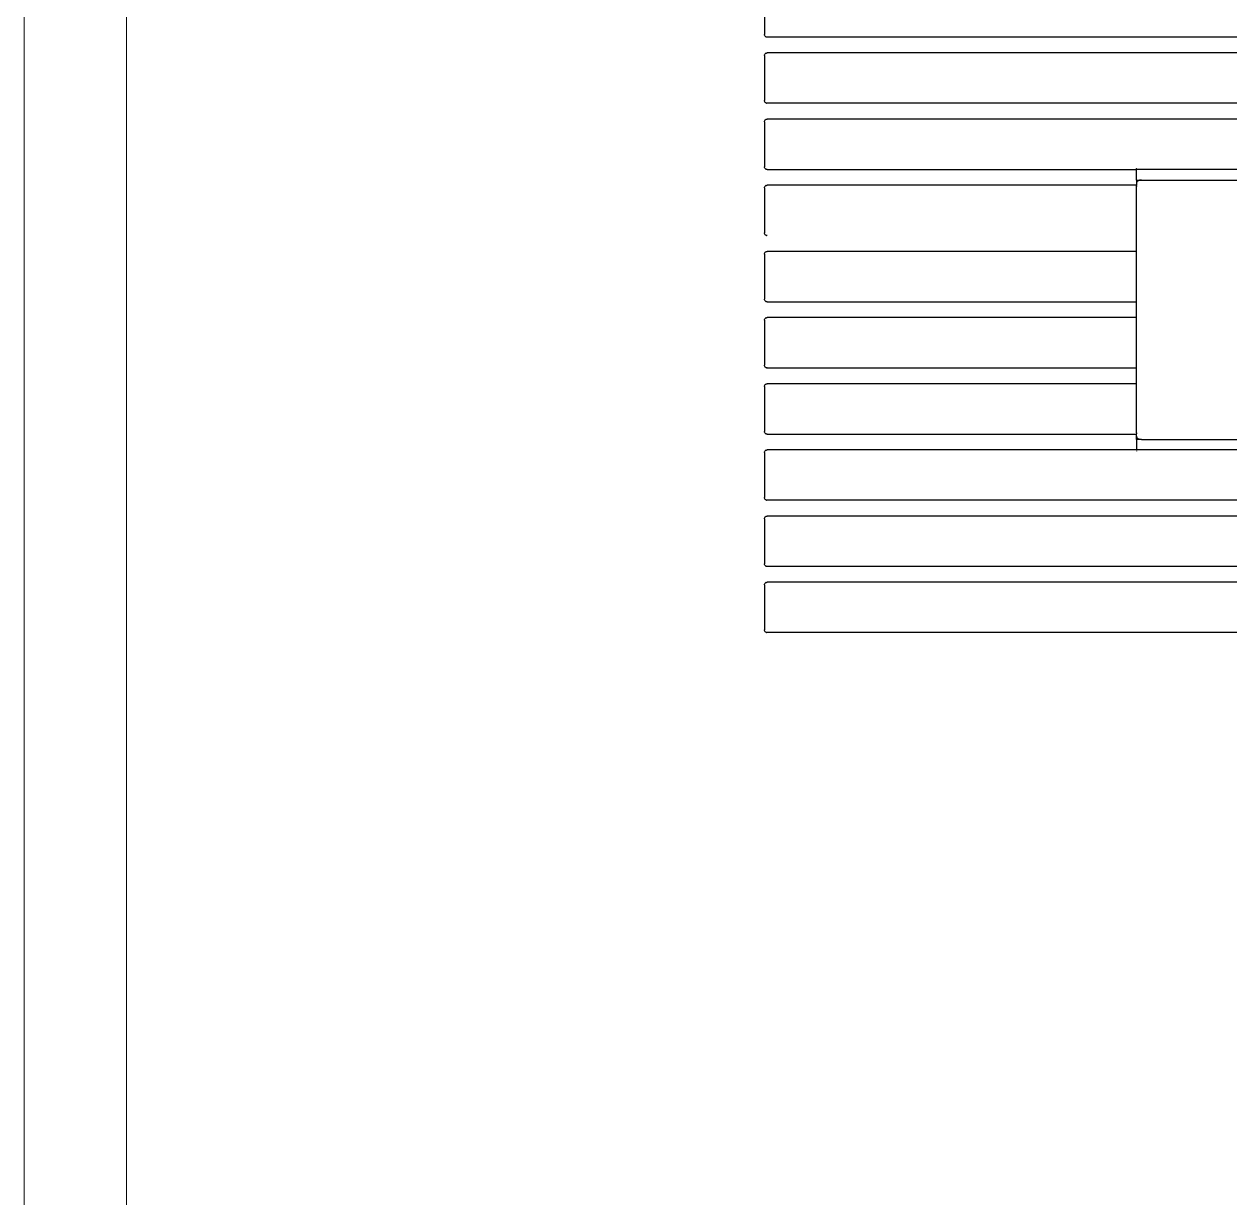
# Model space of a CAD drawing. Header units: millimetres. Extents: x -2916 to 2490, y 92 to 4100.
# Drawn here: x -2916 to -2005, y 2141 to 3028 of the extents above; entities that cross this region are included whole.
import ezdxf

# ---------------------------------------------------------------- set-up
doc = ezdxf.new("R2010")
doc.units = ezdxf.units.MM
doc.layers.add('tabelka', color=155, linetype='Continuous')

msp = doc.modelspace()

# ---------------------------------------------------------------- linework, layer by layer
for p, q in [((-2357.08, 3054.14), (-2357.08, 3020.14)), ((-2357.01, 3019.63), (-2357.08, 3020.14)), ((-2356.81, 3019.14), (-2357.01, 3019.63)), ((-2356.5, 3018.73), (-2356.81, 3019.14)), ((-2356.08, 3018.41), (-2356.5, 3018.73)), ((-2356.08, 3018.41), (-2355.79, 3018.3)), ((-2355.79, 3018.3), (-2355.6, 3018.21)), ((-2355.08, 3018.14), (-2355.6, 3018.21)), ((-2023.3, 3018.14), (-2355.08, 3018.14)), ((-1881.01, 3018.14), (-2023.3, 3018.14)), ((-2355.6, 3006.08), (-2355.08, 3006.14)), ((-2023.3, 3006.14), (-2355.08, 3006.14)), ((-1881.01, 3006.14), (-2023.3, 3006.14)), ((-2357.08, 3004.14), (-2357.01, 3004.66)), ((-2357.08, 3004.14), (-2357.08, 2970.14)), ((-2357.01, 3004.66), (-2356.81, 3005.14)), ((-2356.81, 3005.14), (-2356.5, 3005.56)), ((-2356.5, 3005.56), (-2356.08, 3005.88)), ((-2355.79, 3005.99), (-2356.08, 3005.88)), ((-2355.79, 3005.99), (-2355.6, 3006.08)), ((-2357.01, 2969.63), (-2357.08, 2970.14)), ((-2356.81, 2969.14), (-2357.01, 2969.63)), ((-2356.5, 2968.73), (-2356.81, 2969.14)), ((-2356.08, 2968.41), (-2356.5, 2968.73)), ((-2356.08, 2968.41), (-2355.79, 2968.3)), ((-2355.79, 2968.3), (-2355.6, 2968.21)), ((-2355.08, 2968.14), (-2355.6, 2968.21)), ((-2023.3, 2968.14), (-2355.08, 2968.14)), ((-1881.01, 2968.14), (-2023.3, 2968.14)), ((-2357.08, 2954.14), (-2357.01, 2954.66)), ((-2357.08, 2954.14), (-2357.08, 2920.14)), ((-2357.01, 2954.66), (-2356.81, 2955.14)), ((-2356.81, 2955.14), (-2356.5, 2955.56)), ((-2356.5, 2955.56), (-2356.08, 2955.88)), ((-2355.79, 2955.99), (-2356.08, 2955.88)), ((-2355.79, 2955.99), (-2355.6, 2956.08)), ((-2355.6, 2956.08), (-2355.08, 2956.14)), ((-2023.3, 2956.14), (-2355.08, 2956.14)), ((-1881.01, 2956.14), (-2023.3, 2956.14)), ((-2357.01, 2919.63), (-2357.08, 2920.14)), ((-2356.81, 2919.14), (-2357.01, 2919.63)), ((-2356.5, 2918.73), (-2356.81, 2919.14)), ((-2356.08, 2918.41), (-2356.5, 2918.73)), ((-2356.08, 2918.41), (-2355.79, 2918.3)), ((-2355.79, 2918.3), (-2355.6, 2918.21)), ((-2355.08, 2918.14), (-2355.6, 2918.21)), ((-2355.08, 2918.14), (-2076.08, 2918.14)), ((-2076.08, 2918.73), (-2076.08, 2919.14)), ((-2076.08, 2918.21), (-2076.08, 2918.41)), ((-2076.08, 2918.14), (-2076.08, 2918.21)), ((-2076.08, 2910.14), (-2076.08, 2918.14)), ((-2023.3, 2918.14), (-2076.08, 2918.14)), ((-1976.08, 2918.14), (-2023.3, 2918.14)), ((-2355.79, 2905.99), (-2356.08, 2905.88)), ((-2355.79, 2905.99), (-2355.6, 2906.08)), ((-2355.6, 2906.08), (-2355.08, 2906.14)), ((-2076.08, 2906.14), (-2355.08, 2906.14)), ((-2076.08, 2910.14), (-1976.08, 2910.14)), ((-2076.08, 2910.14), (-2076.08, 2907.66)), ((-2076.01, 2908.14), (-2076.08, 2907.66)), ((-2076.08, 2907.66), (-2076.08, 2906.14)), ((-2076.08, 2906.14), (-2076.08, 2906.08)), ((-2076.08, 2906.08), (-2076.08, 2906.12)), ((-2076.08, 2905.88), (-2076.08, 2906.08)), ((-2075.78, 2908.6), (-2076.01, 2908.14)), ((-2075.41, 2909.02), (-2075.78, 2908.6)), ((-2074.91, 2909.39), (-2075.41, 2909.02)), ((-2074.3, 2909.7), (-2074.91, 2909.39)), ((-2073.61, 2909.93), (-2074.3, 2909.7)), ((-2072.86, 2910.07), (-2073.61, 2909.93)), ((-2072.08, 2910.11), (-2072.86, 2910.07)), ((-2072.08, 2910.11), (-1980.08, 2910.11)), ((-2357.08, 2904.14), (-2357.01, 2904.66)), ((-2357.08, 2904.14), (-2357.08, 2870.14)), ((-2357.01, 2904.66), (-2356.81, 2905.14)), ((-2356.81, 2905.14), (-2356.5, 2905.56)), ((-2356.5, 2905.56), (-2356.08, 2905.88)), ((-2076.08, 2905.56), (-2076.08, 2905.88)), ((-2076.08, 2905.56), (-2076.08, 2905.14)), ((-2076.08, 2904.66), (-2076.08, 2905.14)), ((-2076.08, 2904.56), (-2076.08, 2904.66)), ((-2076.08, 2904.14), (-2076.08, 2904.56)), ((-2076.08, 2870.14), (-2076.08, 2904.14)), ((-2357.01, 2869.63), (-2357.08, 2870.14)), ((-2356.81, 2869.14), (-2357.01, 2869.63)), ((-2076.08, 2869.72), (-2076.08, 2870.14)), ((-2076.08, 2869.63), (-2076.08, 2869.72)), ((-2076.08, 2869.14), (-2076.08, 2869.63)), ((-2356.5, 2868.73), (-2356.81, 2869.14)), ((-2356.08, 2868.41), (-2356.5, 2868.73)), ((-2356.08, 2868.41), (-2355.79, 2868.3)), ((-2355.79, 2868.3), (-2355.6, 2868.21)), ((-2355.08, 2868.14), (-2355.6, 2868.21)), ((-2076.08, 2868.73), (-2076.08, 2869.14)), ((-2076.08, 2868.41), (-2076.08, 2868.73)), ((-2076.08, 2868.21), (-2076.08, 2868.41)), ((-2076.08, 2868.14), (-2076.08, 2868.21)), ((-2076.08, 2856.14), (-2076.08, 2868.14)), ((-2357.08, 2854.14), (-2357.01, 2854.66)), ((-2357.08, 2854.14), (-2357.08, 2820.14)), ((-2357.01, 2854.66), (-2356.81, 2855.14)), ((-2356.81, 2855.14), (-2356.5, 2855.56)), ((-2356.5, 2855.56), (-2356.08, 2855.88)), ((-2355.79, 2855.99), (-2356.08, 2855.88)), ((-2355.79, 2855.99), (-2355.6, 2856.08)), ((-2355.6, 2856.08), (-2355.08, 2856.14)), ((-2076.08, 2856.14), (-2355.08, 2856.14)), ((-2076.08, 2856.08), (-2076.08, 2856.14)), ((-2076.08, 2855.88), (-2076.08, 2856.08)), ((-2076.08, 2855.56), (-2076.08, 2855.88)), ((-2076.08, 2855.14), (-2076.08, 2855.56)), ((-2076.08, 2854.66), (-2076.08, 2855.14)), ((-2076.08, 2854.56), (-2076.08, 2854.66)), ((-2076.08, 2854.14), (-2076.08, 2854.56)), ((-2076.08, 2820.14), (-2076.08, 2854.14)), ((-2357.01, 2819.63), (-2357.08, 2820.14)), ((-2356.81, 2819.14), (-2357.01, 2819.63)), ((-2356.5, 2818.73), (-2356.81, 2819.14)), ((-2356.08, 2818.41), (-2356.5, 2818.73)), ((-2356.08, 2818.41), (-2355.79, 2818.3)), ((-2355.79, 2818.3), (-2355.6, 2818.21)), ((-2355.08, 2818.14), (-2355.6, 2818.21)), ((-2355.08, 2818.14), (-2076.08, 2818.14)), ((-2076.08, 2819.72), (-2076.08, 2820.14)), ((-2076.08, 2819.63), (-2076.08, 2819.72)), ((-2076.08, 2819.14), (-2076.08, 2819.63)), ((-2076.08, 2818.73), (-2076.08, 2819.14)), ((-2076.08, 2818.41), (-2076.08, 2818.73)), ((-2076.08, 2818.21), (-2076.08, 2818.41)), ((-2076.08, 2818.14), (-2076.08, 2818.21)), ((-2076.08, 2806.14), (-2076.08, 2818.14)), ((-2356.5, 2805.56), (-2356.08, 2805.88)), ((-2355.79, 2805.99), (-2356.08, 2805.88)), ((-2355.79, 2805.99), (-2355.6, 2806.08)), ((-2355.6, 2806.08), (-2355.08, 2806.14)), ((-2076.08, 2806.14), (-2355.08, 2806.14)), ((-2076.08, 2806.09), (-2076.08, 2806.14)), ((-2076.08, 2805.88), (-2076.08, 2806.09)), ((-2076.08, 2805.56), (-2076.08, 2805.88)), ((-2357.08, 2804.14), (-2357.01, 2804.66)), ((-2357.08, 2804.14), (-2357.08, 2770.14)), ((-2357.01, 2804.66), (-2356.81, 2805.14)), ((-2356.81, 2805.14), (-2356.5, 2805.56)), ((-2076.08, 2805.14), (-2076.08, 2805.56)), ((-2076.08, 2804.66), (-2076.08, 2805.14)), ((-2076.08, 2804.56), (-2076.08, 2804.66)), ((-2076.08, 2804.14), (-2076.08, 2804.56)), ((-2076.08, 2770.14), (-2076.08, 2804.14)), ((-2357.01, 2769.63), (-2357.08, 2770.14)), ((-2356.81, 2769.14), (-2357.01, 2769.63)), ((-2076.08, 2769.72), (-2076.08, 2770.14)), ((-2076.08, 2769.63), (-2076.08, 2769.72)), ((-2076.08, 2769.14), (-2076.08, 2769.63)), ((-2356.5, 2768.73), (-2356.81, 2769.14)), ((-2356.08, 2768.41), (-2356.5, 2768.73)), ((-2356.08, 2768.41), (-2355.79, 2768.3)), ((-2355.79, 2768.3), (-2355.6, 2768.21)), ((-2355.08, 2768.14), (-2355.6, 2768.21)), ((-2355.08, 2768.14), (-2076.08, 2768.14)), ((-2076.08, 2768.73), (-2076.08, 2769.14)), ((-2076.08, 2768.41), (-2076.08, 2768.73)), ((-2076.08, 2768.19), (-2076.08, 2768.41)), ((-2076.08, 2768.14), (-2076.08, 2768.19)), ((-2076.08, 2756.14), (-2076.08, 2768.14)), ((-2357.08, 2754.14), (-2357.01, 2754.66)), ((-2357.08, 2754.14), (-2357.08, 2720.14)), ((-2357.01, 2754.66), (-2356.81, 2755.14)), ((-2356.81, 2755.14), (-2356.5, 2755.56)), ((-2356.5, 2755.56), (-2356.08, 2755.88)), ((-2355.79, 2755.99), (-2356.08, 2755.88)), ((-2355.79, 2755.99), (-2355.6, 2756.08)), ((-2355.6, 2756.08), (-2355.08, 2756.14)), ((-2076.08, 2756.14), (-2355.08, 2756.14)), ((-2076.08, 2756.09), (-2076.08, 2756.14)), ((-2076.08, 2755.88), (-2076.08, 2756.09)), ((-2076.08, 2755.56), (-2076.08, 2755.88)), ((-2076.08, 2755.14), (-2076.08, 2755.56)), ((-2076.08, 2754.66), (-2076.08, 2755.14)), ((-2076.08, 2754.56), (-2076.08, 2754.66)), ((-2076.08, 2754.14), (-2076.08, 2754.56)), ((-2076.08, 2720.14), (-2076.08, 2754.14)), ((-2357.01, 2719.63), (-2357.08, 2720.14)), ((-2356.81, 2719.14), (-2357.01, 2719.63)), ((-2356.5, 2718.73), (-2356.81, 2719.14)), ((-2356.08, 2718.41), (-2356.5, 2718.73)), ((-2356.08, 2718.41), (-2355.79, 2718.3)), ((-2355.79, 2718.3), (-2355.6, 2718.21)), ((-2355.08, 2718.14), (-2355.6, 2718.21)), ((-2355.08, 2718.14), (-2076.08, 2718.14)), ((-2076.08, 2719.72), (-2076.08, 2720.14)), ((-2076.08, 2719.63), (-2076.08, 2719.72)), ((-2076.08, 2719.14), (-2076.08, 2719.63)), ((-2076.08, 2719.14), (-2076.08, 2718.73)), ((-2076.08, 2718.73), (-2076.08, 2718.41)), ((-2076.08, 2718.41), (-2076.08, 2718.21)), ((-2076.08, 2718.14), (-2076.08, 2718.21)), ((-2076.08, 2718.17), (-2076.08, 2718.21)), ((-2076.08, 2716.6), (-2076.08, 2718.14)), ((-2076.08, 2716.6), (-2076.01, 2716.12)), ((-2076.08, 2714.14), (-2076.08, 2716.6)), ((-2076.01, 2716.12), (-2075.78, 2715.66)), ((-2075.78, 2715.66), (-2075.41, 2715.24)), ((-2075.41, 2715.24), (-2074.91, 2714.86)), ((-2074.91, 2714.86), (-2074.3, 2714.56)), ((-2356.81, 2705.14), (-2356.5, 2705.56)), ((-2356.5, 2705.56), (-2356.08, 2705.88)), ((-2355.79, 2705.99), (-2356.08, 2705.88)), ((-2355.79, 2705.99), (-2355.6, 2706.08)), ((-2355.6, 2706.08), (-2355.08, 2706.14)), ((-2076.08, 2706.14), (-2355.08, 2706.14)), ((-2072.08, 2714.14), (-2076.08, 2714.14)), ((-2076.08, 2714.14), (-2076.08, 2706.14)), ((-2076.08, 2706.14), (-2076.08, 2706.09)), ((-1976.08, 2706.14), (-2076.08, 2706.14)), ((-2076.08, 2706.09), (-2076.08, 2705.88)), ((-2076.08, 2705.56), (-2076.08, 2705.14)), ((-2074.3, 2714.56), (-2073.61, 2714.33)), ((-2073.61, 2714.33), (-2072.86, 2714.19)), ((-2072.86, 2714.19), (-2072.08, 2714.14)), ((-2072.08, 2714.14), (-1980.08, 2714.14)), ((-2357.08, 2704.14), (-2357.01, 2704.66)), ((-2357.08, 2704.14), (-2357.08, 2670.14)), ((-2357.01, 2704.66), (-2356.81, 2705.14)), ((-2357.01, 2669.63), (-2357.08, 2670.14)), ((-2356.81, 2669.14), (-2357.01, 2669.63)), ((-2356.5, 2668.73), (-2356.81, 2669.14)), ((-2356.08, 2668.41), (-2356.5, 2668.73)), ((-2356.08, 2668.41), (-2355.79, 2668.3)), ((-2355.79, 2668.3), (-2355.6, 2668.21)), ((-2355.08, 2668.14), (-2355.6, 2668.21)), ((-2023.3, 2668.14), (-2355.08, 2668.14)), ((-1881.01, 2668.14), (-2023.3, 2668.14)), ((-2357.08, 2654.14), (-2357.01, 2654.66)), ((-2357.08, 2654.14), (-2357.08, 2620.14)), ((-2357.01, 2654.66), (-2356.81, 2655.14)), ((-2356.81, 2655.14), (-2356.5, 2655.56)), ((-2356.5, 2655.56), (-2356.08, 2655.88)), ((-2355.79, 2655.99), (-2356.08, 2655.88)), ((-2355.79, 2655.99), (-2355.6, 2656.08)), ((-2355.6, 2656.08), (-2355.08, 2656.14)), ((-2023.3, 2656.14), (-2355.08, 2656.14)), ((-1881.01, 2656.14), (-2023.3, 2656.14)), ((-2357.01, 2619.63), (-2357.08, 2620.14)), ((-2356.81, 2619.14), (-2357.01, 2619.63)), ((-2356.5, 2618.73), (-2356.81, 2619.14)), ((-2356.08, 2618.41), (-2356.5, 2618.73)), ((-2356.08, 2618.41), (-2355.79, 2618.3)), ((-2355.79, 2618.3), (-2355.6, 2618.21)), ((-2355.08, 2618.14), (-2355.6, 2618.21)), ((-2023.3, 2618.14), (-2355.08, 2618.14)), ((-1881.01, 2618.14), (-2023.3, 2618.14)), ((-2356.81, 2605.14), (-2356.5, 2605.56)), ((-2356.5, 2605.56), (-2356.08, 2605.88)), ((-2355.79, 2605.99), (-2356.08, 2605.88)), ((-2355.79, 2605.99), (-2355.6, 2606.08)), ((-2355.6, 2606.08), (-2355.08, 2606.14)), ((-2023.3, 2606.14), (-2355.08, 2606.14)), ((-1881.01, 2606.14), (-2023.3, 2606.14)), ((-2357.08, 2604.14), (-2357.01, 2604.66)), ((-2357.08, 2604.14), (-2357.08, 2570.14)), ((-2357.01, 2604.66), (-2356.81, 2605.14)), ((-2357.01, 2569.63), (-2357.08, 2570.14)), ((-2356.81, 2569.14), (-2357.01, 2569.63)), ((-2356.5, 2568.73), (-2356.81, 2569.14)), ((-2356.08, 2568.41), (-2356.5, 2568.73)), ((-2356.08, 2568.41), (-2355.79, 2568.3)), ((-2355.79, 2568.3), (-2355.6, 2568.21)), ((-2355.08, 2568.14), (-2355.6, 2568.21)), ((-2023.3, 2568.14), (-2355.08, 2568.14)), ((-1787.08, 2568.14), (-2023.3, 2568.14))]:
    msp.add_line(p, q)
at = {"layer": 'tabelka', "lineweight": 5}
for points in [[(-2916.37, 4099.54), (2490, 4099.54), (2490, 91.89), (-2916.37, 91.89)], [(-2838.97, 4022.14), (2412.6, 4022.14), (2412.6, 169.29), (-2838.97, 169.29)]]:
    msp.add_lwpolyline(points, close=True, dxfattribs=at)

doc.saveas('drawing.dxf')
